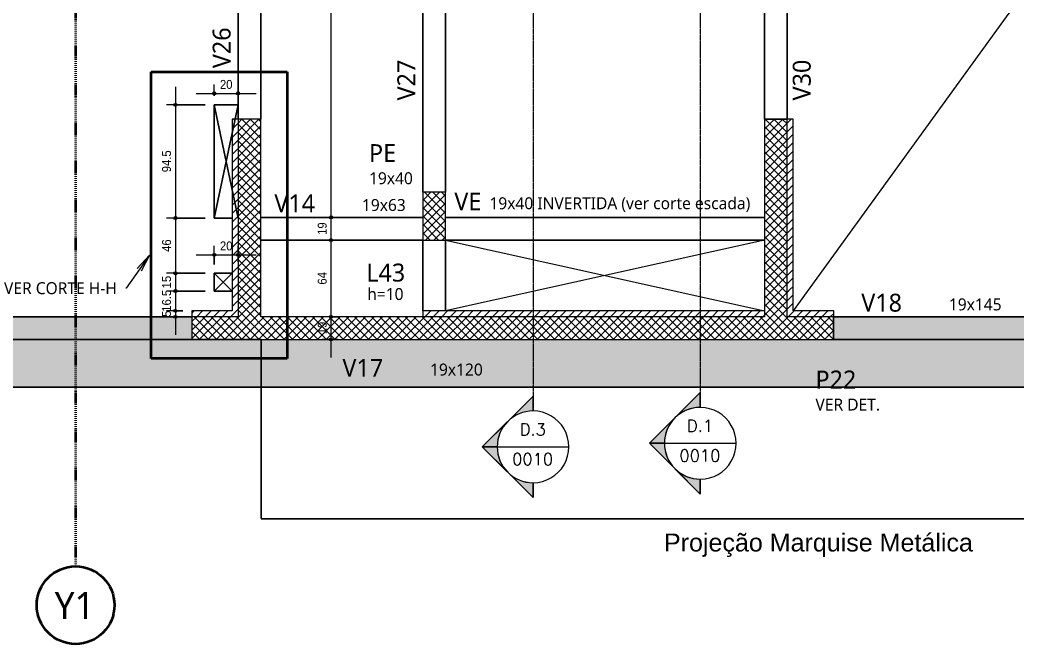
# Model space of a CAD drawing. Extents: x -1981 to 38708, y -3196 to 88064.
# Drawn here: x -705 to 129, y -1171 to -649 of the extents above; entities that cross this region are included whole.
import ezdxf

# ---------------------------------------------------------------- set-up
doc = ezdxf.new("R2010")
doc.units = 0
for name, pattern in [('Centro de 6 mm', [1.32, 0.6, -0.24, 0.24, -0.24]), ('Dash dot', [1.5875, 0.635, -0.47625, 0, -0.47625]), ('Hidden', [0.714375, 0.47625, -0.238125])]:
    doc.linetypes.add(name, pattern=pattern)
for name, color, linetype, lineweight in [('A-ANNO-DIMS', 7, 'Continuous', 9), ('A-ANNO-DIMS-50', 7, 'Continuous', 9), ('A-DETL', 7, 'Hidden', 18), ('A-DETL-GENF', 7, 'Continuous', 18), ('A-DETL-THIN', 7, 'Continuous', 25), ('A-FLOR', 7, 'Continuous', 25), ('A-FLOR-IDEN', 7, 'Continuous', 9), ('G-ANNO-SYMB', 7, 'Continuous', 9), ('G-ANNO-TEXT', 7, 'Continuous', 9), ('S-BEAM', 7, 'Continuous', 25), ('S-BEAM-IDEN', 7, 'Continuous', 9), ('S-COLS', 7, 'Continuous', 25), ('S-COLS-IDEN', 7, 'Continuous', 9), ('S-GRID', 7, 'Continuous', 9), ('S-GRID-IDEN', 7, 'Continuous', 9)]:
    doc.layers.add(name, color=color, linetype=linetype, lineweight=lineweight)
doc.styles.add('Arial', font='arial.ttf', dxfattribs={"height": 15})
doc.styles.add('Arial_1', font='arial.ttf', dxfattribs={"width": 0.9, "height": 7.5})
doc.styles.add('Gadugi', font='gadugi.ttf', dxfattribs={"height": 0.2})
doc.styles.add('Gadugi_1', font='gadugi.ttf', dxfattribs={"height": 15})
doc.styles.add('Gadugi_2', font='gadugi.ttf', dxfattribs={"height": 10})
doc.styles.add('Gadugi_5', font='gadugi.ttf', dxfattribs={"height": 22.5})
doc.styles.add('RomanD', font='romand__.ttf', dxfattribs={"height": 10})
doc.dimstyles.new('PED_1_5mm_ESQ', dxfattribs={"dimscale": 30.48, "dimtxt": 7.651945, "dimasz": 0.328084, "dimexe": 0.246063, "dimexo": 0.246063, "dimgap": 0.049213, "dimtad": 1, "dimdec": 1, "dimrnd": 0.5, "dimdsep": 46, "dimtxsty": 'Arial_1', "dimblk1": 'DOTSMALL', "dimblk2": 'DOTSMALL', "dimsah": 1, "dimcen": 0.09, "dimdle": 0.492126, "dimazin": 0, "dimtfac": 1, "dimtdec": 4, "dimtix": 1, "dimtmove": 0, "dimatfit": 3, "dimfxl": 1, "dimtvp": 1, "dimtolj": 1, "dimtzin": 0, "dimarcsym": 2})
doc.dimstyles.new('PED_1_5mm_ESQ_3', dxfattribs={"dimscale": 30.48, "dimtxt": 7.651945, "dimasz": 0.328084, "dimexe": 0.246063, "dimexo": 0.246063, "dimgap": 0.049213, "dimtad": 1, "dimdec": 1, "dimrnd": 0.5, "dimdsep": 46, "dimtxsty": 'Arial_1', "dimblk1": 'DOTSMALL', "dimblk2": 'DOTSMALL', "dimsah": 1, "dimcen": 0.09, "dimdle": 0.492126, "dimazin": 0, "dimtfac": 1, "dimtdec": 4, "dimtix": 1, "dimtmove": 0, "dimatfit": 3, "dimfxl": 1, "dimtvp": 1, "dimtolj": 1, "dimtzin": 0, "dimarcsym": 2})
pattern_1 = [(45, (0, 0), (-3.535534, 3.535534), [])]
pattern_2 = [(45, (0, 0), (-3.535534, 3.535534), []), (135, (0, 0), (-3.535534, -3.535534), [])]

# ---------------------------------------------------------------- blocks, each defined once
blk = doc.blocks.new('PED_TAG_PILAR_R04 - PILAR VER DET_-2523782-PL D 001 - FORMA DO 1º PAVIMENTO')
at = {"layer": 'S-COLS-IDEN', "insert": (0.115, -0.633), "char_height": 0.2, "width": 1.37089, "attachment_point": 1, "style": 'Gadugi'}
blk.add_mtext('VER DET.', dxfattribs=at)
blk = doc.blocks.new('Corte - M_Cabeça do corte - Preenchida-2060824-PL D 001 - FORMA DO 1º PAVIMENTO')
at = {"layer": 'G-ANNO-SYMB'}
h = blk.add_hatch(color=256, dxfattribs=at)
edge = h.paths.add_edge_path(flags=0)
edge.add_line((-0.6, 0.849), (-0.6, 0.6))
edge.add_arc((-0.6, 0), 0.6, 90, 135)
edge.add_line((-1.024, 0.424), (-0.6, 0.849))
h = blk.add_hatch(color=256, dxfattribs=at)
edge = h.paths.add_edge_path(flags=0)
edge.add_line((-0.6, 0.849), (-0.176, 0.424))
edge.add_arc((-0.6, 0), 0.6, 45, 90)
edge.add_line((-0.6, 0.6), (-0.6, 0.849))
h = blk.add_hatch(color=256, dxfattribs=at)
edge = h.paths.add_edge_path(flags=0)
edge.add_line((-1.449, 0), (-1.024, 0.424))
edge.add_arc((-0.6, 0), 0.6, 135, 180)
edge.add_line((-1.2, 0), (-1.449, 0))
h = blk.add_hatch(color=256, dxfattribs=at)
edge = h.paths.add_edge_path(flags=0)
edge.add_line((0.249, 0), (0, 0))
edge.add_arc((-0.6, 0), 0.6, 360, 405)
edge.add_line((-0.176, 0.424), (0.249, 0))
for p, q in [((-0.6, 0.849), (-1.449, 0)), ((-0.6, 0.849), (-1.024, 0.424)), ((-0.6, 0.849), (0.249, 0)), ((-0.6, 0.6), (-0.6, 0.849)), ((-0.6, 0.849), (-0.6, 0.6)), ((-0.176, 0.424), (-0.6, 0.849)), ((-1.024, 0.424), (-1.449, 0)), ((0.249, 0), (-0.176, 0.424)), ((-1.449, 0), (-1.2, 0)), ((0, 0), (0.249, 0)), ((-1.2, 0), (-1.449, 0)), ((0, 0), (0.249, 0))]:
    blk.add_line(p, q, dxfattribs=at)
for start, end in [(360, 180), (90, 135), (45, 90), (135, 180), (360, 45), (180, 360)]:
    blk.add_arc((-0.6, 0), 0.6, start, end, dxfattribs=at)
blk = doc.blocks.new('Eixo - Y1-2173029-PL D 001 - FORMA DO 1º PAVIMENTO')
at = {"layer": 'S-GRID-IDEN', "color": 6, "lineweight": 35, "true_color": 0xff00ff}
blk.add_circle((0, 0), 0.65, dxfattribs=at)
blk = doc.blocks.new('DIMBLOCK221-PL D 001 - FORMA DO 1º PAVIMENTO')
at = {"layer": 'A-ANNO-DIMS-50', "transparency": 16777216}
h = blk.add_hatch(color=256, dxfattribs=at)
edge = h.paths.add_edge_path(flags=0)
edge.add_arc((-445.01, -896.95), 1.25, 0, 360)
h = blk.add_hatch(color=256, dxfattribs=at)
edge = h.paths.add_edge_path(flags=0)
edge.add_arc((-445.01, -915.95), 1.25, 0, 360)
for p, q in [((-439.28, -896.95), (-452.51, -896.95)), ((-445.01, -930.95), (-445.01, -896.95)), ((-445.01, -896.95), (-439.28, -896.95)), ((-439.28, -915.95), (-452.51, -915.95)), ((-445.01, -915.95), (-439.28, -915.95))]:
    blk.add_line(p, q, dxfattribs=at)
for centre in [(-445.01, -896.95), (-445.01, -915.95)]:
    blk.add_circle(centre, 1.25, dxfattribs=at)
at = {"layer": 'A-ANNO-DIMS-50', "color": 0, "transparency": 16777216, "insert": (-456.24, -911.63), "char_height": 7.5, "width": 12.4315, "attachment_point": 1, "rotation": 90, "line_spacing_factor": 0.941778, "style": 'Arial_1'}
blk.add_mtext('19', dxfattribs=at)
blk = doc.blocks.new('_DotSmall')
at = {"color": 0, "linetype": 'ByBlock', "const_width": 0.5}
blk.add_lwpolyline([(-0.0625, 0, 1), (0.0625, 0, 1)], format="xyb", close=True, dxfattribs=at)
blk = doc.blocks.new('DIMBLOCK222-PL D 001 - FORMA DO 1º PAVIMENTO')
at = {"layer": 'A-ANNO-DIMS-50', "transparency": 16777216}
h = blk.add_hatch(color=256, dxfattribs=at)
edge = h.paths.add_edge_path(flags=0)
edge.add_arc((-445.01, -832.81), 1.25, 0, 360)
h = blk.add_hatch(color=256, dxfattribs=at)
edge = h.paths.add_edge_path(flags=0)
edge.add_arc((-445.01, -896.95), 1.25, 0, 360)
for p, q in [((-439.28, -832.81), (-452.51, -832.81)), ((-445.01, -896.95), (-445.01, -832.81)), ((-445.01, -832.81), (-439.28, -832.81)), ((-439.28, -896.95), (-452.51, -896.95)), ((-445.01, -896.95), (-439.28, -896.95))]:
    blk.add_line(p, q, dxfattribs=at)
for centre in [(-445.01, -832.81), (-445.01, -896.95)]:
    blk.add_circle(centre, 1.25, dxfattribs=at)
at = {"layer": 'A-ANNO-DIMS-50', "color": 0, "transparency": 16777216, "insert": (-456.24, -870.06), "char_height": 7.5, "width": 12.4315, "attachment_point": 1, "rotation": 90, "line_spacing_factor": 0.941778, "style": 'Arial_1'}
blk.add_mtext('64', dxfattribs=at)
blk = doc.blocks.new('DIMBLOCK223-PL D 001 - FORMA DO 1º PAVIMENTO')
at = {"layer": 'A-ANNO-DIMS-50', "transparency": 16777216}
h = blk.add_hatch(color=256, dxfattribs=at)
edge = h.paths.add_edge_path(flags=0)
edge.add_arc((-445.01, -813.81), 1.25, 0, 360)
h = blk.add_hatch(color=256, dxfattribs=at)
edge = h.paths.add_edge_path(flags=0)
edge.add_arc((-445.01, -832.81), 1.25, 0, 360)
for p, q in [((-439.28, -813.81), (-452.51, -813.81)), ((-445.01, -832.81), (-445.01, -813.81)), ((-445.01, -813.81), (-439.28, -813.81)), ((-439.28, -832.81), (-452.51, -832.81)), ((-445.01, -832.81), (-439.28, -832.81))]:
    blk.add_line(p, q, dxfattribs=at)
for centre in [(-445.01, -813.81), (-445.01, -832.81)]:
    blk.add_circle(centre, 1.25, dxfattribs=at)
at = {"layer": 'A-ANNO-DIMS-50', "color": 0, "transparency": 16777216, "insert": (-456.24, -828.49), "char_height": 7.5, "width": 12.4315, "attachment_point": 1, "rotation": 90, "line_spacing_factor": 0.941778, "style": 'Arial_1'}
blk.add_mtext('19', dxfattribs=at)
blk = doc.blocks.new('DIMBLOCK224-PL D 001 - FORMA DO 1º PAVIMENTO')
at = {"layer": 'A-ANNO-DIMS-50', "transparency": 16777216}
h = blk.add_hatch(color=256, dxfattribs=at)
edge = h.paths.add_edge_path(flags=0)
edge.add_arc((-445.01, -265.88), 1.25, 0, 360)
h = blk.add_hatch(color=256, dxfattribs=at)
edge = h.paths.add_edge_path(flags=0)
edge.add_arc((-445.01, -813.81), 1.25, 0, 360)
for p, q in [((-439.28, -265.88), (-452.51, -265.88)), ((-445.01, -813.81), (-445.01, -265.88)), ((-445.01, -265.88), (-439.28, -265.88)), ((-439.28, -813.81), (-452.51, -813.81)), ((-445.01, -813.81), (-439.28, -813.81))]:
    blk.add_line(p, q, dxfattribs=at)
for centre in [(-445.01, -265.88), (-445.01, -813.81)]:
    blk.add_circle(centre, 1.25, dxfattribs=at)
at = {"layer": 'A-ANNO-DIMS-50', "color": 0, "transparency": 16777216, "insert": (-456.24, -547.62), "char_height": 7.5, "width": 18.6472, "attachment_point": 1, "rotation": 90, "line_spacing_factor": 0.941778, "style": 'Arial_1'}
blk.add_mtext('548', dxfattribs=at)
blk = doc.blocks.new('DIMBLOCK347-PL D 001 - FORMA DO 1º PAVIMENTO')
at = {"layer": 'A-ANNO-DIMS-50', "transparency": 16777216}
h = blk.add_hatch(color=256, dxfattribs=at)
edge = h.paths.add_edge_path(flags=0)
edge.add_arc((-575.3, -719.7), 1.25, 0, 360)
h = blk.add_hatch(color=256, dxfattribs=at)
edge = h.paths.add_edge_path(flags=0)
edge.add_arc((-575.3, -814.38), 1.25, 0, 360)
for p, q in [((-575.3, -704.7), (-575.3, -814.38)), ((-550.36, -719.7), (-582.8, -719.7)), ((-575.3, -719.7), (-550.36, -719.7)), ((-550.36, -814.38), (-582.8, -814.38)), ((-575.3, -814.38), (-550.36, -814.38))]:
    blk.add_line(p, q, dxfattribs=at)
for centre in [(-575.3, -719.7), (-575.3, -814.38)]:
    blk.add_circle(centre, 1.25, dxfattribs=at)
at = {"layer": 'A-ANNO-DIMS-50', "color": 0, "transparency": 16777216, "insert": (-586.53, -776.1), "char_height": 7.5, "width": 21.7551, "attachment_point": 1, "rotation": 90, "line_spacing_factor": 0.941778, "style": 'Arial_1'}
blk.add_mtext('94.5', dxfattribs=at)
blk = doc.blocks.new('DIMBLOCK348-PL D 001 - FORMA DO 1º PAVIMENTO')
at = {"layer": 'A-ANNO-DIMS-50', "transparency": 16777216}
h = blk.add_hatch(color=256, dxfattribs=at)
edge = h.paths.add_edge_path(flags=0)
edge.add_arc((-575.3, -814.38), 1.25, 0, 360)
h = blk.add_hatch(color=256, dxfattribs=at)
edge = h.paths.add_edge_path(flags=0)
edge.add_arc((-575.3, -860.61), 1.25, 0, 360)
for p, q in [((-550.36, -814.38), (-582.8, -814.38)), ((-575.3, -814.38), (-575.3, -860.61)), ((-575.3, -814.38), (-550.36, -814.38)), ((-550.36, -860.61), (-582.8, -860.61)), ((-575.3, -860.61), (-550.36, -860.61))]:
    blk.add_line(p, q, dxfattribs=at)
for centre in [(-575.3, -814.38), (-575.3, -860.61)]:
    blk.add_circle(centre, 1.25, dxfattribs=at)
at = {"layer": 'A-ANNO-DIMS-50', "color": 0, "transparency": 16777216, "insert": (-586.53, -842.68), "char_height": 7.5, "width": 12.4315, "attachment_point": 1, "rotation": 90, "line_spacing_factor": 0.941778, "style": 'Arial_1'}
blk.add_mtext('46', dxfattribs=at)
blk = doc.blocks.new('DIMBLOCK349-PL D 001 - FORMA DO 1º PAVIMENTO')
at = {"layer": 'A-ANNO-DIMS-50', "transparency": 16777216}
h = blk.add_hatch(color=256, dxfattribs=at)
edge = h.paths.add_edge_path(flags=0)
edge.add_arc((-575.3, -860.61), 1.25, 0, 360)
h = blk.add_hatch(color=256, dxfattribs=at)
edge = h.paths.add_edge_path(flags=0)
edge.add_arc((-575.3, -875.44), 1.25, 0, 360)
for p, q in [((-550.36, -860.61), (-582.8, -860.61)), ((-575.3, -860.61), (-575.3, -875.44)), ((-575.3, -860.61), (-550.36, -860.61)), ((-550.36, -875.44), (-582.8, -875.44)), ((-575.3, -875.44), (-550.36, -875.44))]:
    blk.add_line(p, q, dxfattribs=at)
for centre in [(-575.3, -860.61), (-575.3, -875.44)]:
    blk.add_circle(centre, 1.25, dxfattribs=at)
at = {"layer": 'A-ANNO-DIMS-50', "color": 0, "transparency": 16777216, "insert": (-586.53, -873.2), "char_height": 7.5, "width": 12.4315, "attachment_point": 1, "rotation": 90, "line_spacing_factor": 0.941778, "style": 'Arial_1'}
blk.add_mtext('15', dxfattribs=at)
blk = doc.blocks.new('DIMBLOCK350-PL D 001 - FORMA DO 1º PAVIMENTO')
at = {"layer": 'A-ANNO-DIMS-50', "transparency": 16777216}
h = blk.add_hatch(color=256, dxfattribs=at)
edge = h.paths.add_edge_path(flags=0)
edge.add_arc((-575.3, -875.44), 1.25, 0, 360)
h = blk.add_hatch(color=256, dxfattribs=at)
edge = h.paths.add_edge_path(flags=0)
edge.add_arc((-575.3, -891.95), 1.25, 0, 360)
for p, q in [((-550.36, -875.44), (-582.8, -875.44)), ((-575.3, -875.44), (-575.3, -891.95)), ((-575.3, -875.44), (-550.36, -875.44)), ((-569.09, -891.95), (-582.8, -891.95)), ((-575.3, -891.95), (-569.09, -891.95))]:
    blk.add_line(p, q, dxfattribs=at)
for centre in [(-575.3, -875.44), (-575.3, -891.95)]:
    blk.add_circle(centre, 1.25, dxfattribs=at)
at = {"layer": 'A-ANNO-DIMS-50', "color": 0, "transparency": 16777216, "insert": (-586.53, -892.76), "char_height": 7.5, "width": 21.7551, "attachment_point": 1, "rotation": 90, "line_spacing_factor": 0.941778, "style": 'Arial_1'}
blk.add_mtext('16.5', dxfattribs=at)
blk = doc.blocks.new('DIMBLOCK351-PL D 001 - FORMA DO 1º PAVIMENTO')
at = {"layer": 'A-ANNO-DIMS-50', "transparency": 16777216}
h = blk.add_hatch(color=256, dxfattribs=at)
edge = h.paths.add_edge_path(flags=0)
edge.add_arc((-575.3, -891.95), 1.25, 0, 360)
h = blk.add_hatch(color=256, dxfattribs=at)
edge = h.paths.add_edge_path(flags=0)
edge.add_arc((-575.3, -896.95), 1.25, 0, 360)
for p, q in [((-569.09, -891.95), (-582.8, -891.95)), ((-575.3, -891.95), (-575.3, -911.95)), ((-575.3, -891.95), (-569.09, -891.95)), ((-569.09, -896.95), (-582.8, -896.95)), ((-575.3, -896.95), (-569.09, -896.95))]:
    blk.add_line(p, q, dxfattribs=at)
for centre in [(-575.3, -891.95), (-575.3, -896.95)]:
    blk.add_circle(centre, 1.25, dxfattribs=at)
at = {"layer": 'A-ANNO-DIMS-50', "color": 0, "transparency": 16777216, "insert": (-586.53, -897.04), "char_height": 7.5, "width": 6.2157, "attachment_point": 1, "rotation": 90, "line_spacing_factor": 0.941778, "style": 'Arial_1'}
blk.add_mtext('5', dxfattribs=at)
blk = doc.blocks.new('DIMBLOCK352-PL D 001 - FORMA DO 1º PAVIMENTO')
at = {"layer": 'A-ANNO-DIMS-50', "transparency": 16777216}
h = blk.add_hatch(color=256, dxfattribs=at)
edge = h.paths.add_edge_path(flags=0)
edge.add_arc((-542.86, -710.1), 1.25, 0, 360)
h = blk.add_hatch(color=256, dxfattribs=at)
edge = h.paths.add_edge_path(flags=0)
edge.add_arc((-522.86, -710.1), 1.25, 0, 360)
for p, q in [((-542.86, -712.2), (-542.86, -702.6)), ((-522.86, -715.83), (-522.86, -702.6)), ((-557.86, -710.1), (-507.86, -710.1)), ((-542.86, -710.1), (-542.86, -712.2)), ((-522.86, -710.1), (-522.86, -715.83))]:
    blk.add_line(p, q, dxfattribs=at)
for centre in [(-542.86, -710.1), (-522.86, -710.1)]:
    blk.add_circle(centre, 1.25, dxfattribs=at)
at = {"layer": 'A-ANNO-DIMS-50', "color": 0, "transparency": 16777216, "insert": (-538.04, -698.86), "char_height": 7.5, "width": 12.4315, "attachment_point": 1, "line_spacing_factor": 0.941778, "style": 'Arial_1'}
blk.add_mtext('20', dxfattribs=at)
blk = doc.blocks.new('DIMBLOCK353-PL D 001 - FORMA DO 1º PAVIMENTO')
at = {"layer": 'A-ANNO-DIMS-50', "transparency": 16777216}
h = blk.add_hatch(color=256, dxfattribs=at)
edge = h.paths.add_edge_path(flags=0)
edge.add_arc((-542.86, -845.16), 1.25, 0, 360)
h = blk.add_hatch(color=256, dxfattribs=at)
edge = h.paths.add_edge_path(flags=0)
edge.add_arc((-522.86, -845.16), 1.25, 0, 360)
for p, q in [((-542.86, -853.11), (-542.86, -837.66)), ((-522.86, -850.89), (-522.86, -837.66)), ((-557.86, -845.16), (-507.86, -845.16)), ((-542.86, -845.16), (-542.86, -853.11)), ((-522.86, -845.16), (-522.86, -850.89))]:
    blk.add_line(p, q, dxfattribs=at)
for centre in [(-542.86, -845.16), (-522.86, -845.16)]:
    blk.add_circle(centre, 1.25, dxfattribs=at)
at = {"layer": 'A-ANNO-DIMS-50', "color": 0, "transparency": 16777216, "insert": (-538.04, -833.93), "char_height": 7.5, "width": 12.4315, "attachment_point": 1, "line_spacing_factor": 0.941778, "style": 'Arial_1'}
blk.add_mtext('20', dxfattribs=at)

msp = doc.modelspace()

# ---------------------------------------------------------------- hatches: boundary and pattern name
at = {"layer": 'A-DETL-GENF', "true_color": 0x808080}
h = msp.add_hatch(dxfattribs=at)
h.set_pattern_fill('FP_1', color=8, style=0, pattern_type=2)
h.set_pattern_definition(pattern_1)
h.paths.add_polyline_path([(-561.59, -896.95), (-522.86, -896.95), (-522.86, -731.81), (-527.86, -731.81), (-527.86, -891.95), (-561.59, -891.95)], flags=0)
h.paths.add_polyline_path([(-503.86, -896.95), (-503.86, -896.95), (-503.86, -891.95)], flags=0)
at = {"layer": 'A-DETL-GENF', "true_color": 0x0000ff}
h = msp.add_hatch(dxfattribs=at)
h.set_pattern_fill('FP_2', color=5, style=0, pattern_type=2)
h.set_pattern_definition(pattern_2)
h.paths.add_polyline_path([(-82.35, -915.95), (-24.6, -915.95), (-24.6, -896.95), (-63.35, -896.95), (-63.35, -731.83), (-82.35, -731.83), (-82.35, -896.95), (-503.86, -896.95), (-503.86, -731.81), (-522.86, -731.81), (-522.86, -896.95), (-561.59, -896.95), (-561.59, -915.95), (-368.34, -915.95)], flags=0)
at = {"layer": 'A-DETL-GENF', "true_color": 0x808080}
h = msp.add_hatch(dxfattribs=at)
h.set_pattern_fill('FP_1', color=8, style=0, pattern_type=2)
h.set_pattern_definition(pattern_1)
h.paths.add_polyline_path([(-24.6, -915.95), (-24.35, -915.94), (-24.35, -891.95), (-58.35, -891.95), (-63.35, -858.6), (-63.35, -896.95), (-24.6, -896.95), (-24.6, -915.85)], flags=0)
h.paths.add_polyline_path([(-82.35, -896.95), (-82.36, -891.95), (-368.34, -891.95), (-368.34, -896.95), (-82.35, -896.95)], flags=0)
h.paths.add_polyline_path([(-58.35, -891.95), (-58.35, -731.81), (-82.35, -731.83), (-82.34, -731.83), (-63.35, -731.83), (-63.35, -858.59)], flags=0)
at = {"layer": 'A-DETL-GENF', "true_color": 0x0000ff}
h = msp.add_hatch(dxfattribs=at)
h.set_pattern_fill('FP_2', color=5, style=0, pattern_type=2)
h.set_pattern_definition(pattern_2)
h.paths.add_polyline_path([(-349.34, -832.81), (-349.34, -792.81), (-368.34, -792.81), (-368.34, -832.81), (-365.95, -832.81)], flags=0)
at = {"layer": 'S-BEAM', "true_color": 0xd9d9d9}
for points in [[(-1184.61, -915.95), (-561.59, -915.95), (-561.59, -896.95), (-1184.61, -896.95), (-1184.61, -904.35)], [(409.15, -915.95), (409.15, -897.95), (444.15, -897.95), (444.15, -896.95), (-24.35, -896.95), (-24.35, -915.95)], [(404.15, -955.95), (404.15, -916.95), (409.15, -916.95), (409.15, -915.95), (-1699.86, -915.95), (-1699.86, -955.95), (-741.36, -955.95)]]:
    msp.add_hatch(color=254, dxfattribs=at).paths.add_polyline_path(points, flags=0)
at = {"layer": 'S-COLS', "true_color": 0x808080}
msp.add_hatch(color=8, dxfattribs=at).paths.add_polyline_path([(-82.36, -891.95), (-82.35, -891.95), (-82.35, -891.95), (-365.95, -891.95)], flags=0)

# ---------------------------------------------------------------- linework, layer by layer
at = {"layer": 'A-DETL', "linetype": 'Continuous'}
for p, q in [((442.65, -200.88), (-58.35, -891.95)), ((-522.86, -731.81), (-527.86, -731.81)), ((-527.86, -731.81), (-527.86, -891.95)), ((-503.86, -731.81), (-522.86, -731.81)), ((-522.86, -731.81), (-522.86, -896.95)), ((-503.86, -896.95), (-503.86, -731.81)), ((-58.35, -731.81), (-82.35, -731.81)), ((-63.35, -731.83), (-82.35, -731.83)), ((-82.35, -731.83), (-82.35, -896.95)), ((-63.35, -896.95), (-63.35, -731.83)), ((-58.35, -891.95), (-58.35, -731.81)), ((-349.34, -792.81), (-368.34, -792.81)), ((-368.34, -792.81), (-368.34, -832.81)), ((-349.34, -832.81), (-349.34, -792.81)), ((-368.34, -832.81), (-349.34, -832.81)), ((-349.34, -832.81), (-82.35, -891.95)), ((-82.35, -832.81), (-349.34, -891.95)), ((-527.86, -891.95), (-561.59, -891.95)), ((-561.59, -891.95), (-561.59, -896.95)), ((-82.35, -891.95), (-368.34, -891.95)), ((-368.34, -891.95), (-368.34, -896.95)), ((-24.35, -891.95), (-58.35, -891.95)), ((-24.35, -915.95), (-24.35, -891.95)), ((-522.86, -896.95), (-561.59, -896.95)), ((-561.59, -896.95), (-561.59, -915.95)), ((-82.35, -896.95), (-503.86, -896.95)), ((-24.6, -896.95), (-63.35, -896.95)), ((-24.6, -915.95), (-24.6, -896.95)), ((-561.59, -915.95), (-24.6, -915.95)), ((-24.6, -915.95), (-24.35, -915.95))]:
    msp.add_line(p, q, dxfattribs=at)
at = {"layer": 'A-DETL', "color": 1, "lineweight": 35, "true_color": 0xff0000}
for p, q in [((-595.7, -691.96), (-481.7, -691.96)), ((-595.7, -931.96), (-595.7, -691.96)), ((-481.7, -691.96), (-481.7, -931.96)), ((-481.7, -931.96), (-595.7, -931.96))]:
    msp.add_line(p, q, dxfattribs=at)
at = {"layer": 'A-DETL-THIN'}
for p, q in [((-542.86, -719.7), (-522.86, -814.39)), ((-542.86, -814.38), (-522.86, -719.7)), ((-542.86, -875.44), (-527.86, -860.43)), ((-542.86, -860.61), (-527.86, -875.62)), ((-561.59, -915.95), (-503.59, -915.95))]:
    msp.add_line(p, q, dxfattribs=at)
at = {"layer": 'A-DETL-THIN', "linetype": 'Hidden'}
for p, q in [((-503.59, -915.95), (-503.59, -1065.95)), ((-503.59, -1065.95), (409.41, -1065.95))]:
    msp.add_line(p, q, dxfattribs=at)
at = {"layer": 'A-FLOR'}
for p, q in [((-522.86, -719.7), (-542.86, -719.7)), ((-542.86, -719.7), (-542.86, -814.38)), ((-542.86, -814.38), (-527.86, -814.38)), ((-527.86, -860.61), (-542.86, -860.61)), ((-542.86, -860.61), (-542.86, -875.44)), ((-542.86, -875.44), (-527.86, -875.44))]:
    msp.add_line(p, q, dxfattribs=at)
at = {"layer": 'G-ANNO-SYMB', "linetype": 'Centro de 6 mm'}
for p, q in [((-276.03, -151.7), (-276.03, -975.76)), ((-136.03, -151.7), (-136.03, -972.79))]:
    msp.add_line(p, q, dxfattribs=at)
at = {"layer": 'G-ANNO-SYMB'}
for p, q in [((-306.03, -1005.76), (-246.03, -1005.76)), ((-166.03, -1002.79), (-106.03, -1002.79))]:
    msp.add_line(p, q, dxfattribs=at)
at = {"layer": 'G-ANNO-TEXT'}
for p, q in [((-597, -845.38), (-616.58, -873.04)), ((-597, -845.38), (-607.28, -856.48)), ((-597, -845.38), (-604.05, -858.76)), ((-616.58, -873.04), (-616.92, -873.04))]:
    msp.add_line(p, q, dxfattribs=at)
at = {"layer": 'S-BEAM'}
for p, q in [((-349.34, -792.81), (-349.34, -181.88)), ((-368.34, -792.81), (-368.34, -265.88)), ((-522.86, -731.81), (-522.86, -421.88)), ((-503.86, -731.81), (-503.86, -421.88)), ((-82.35, -731.81), (-82.35, -455.88)), ((-63.35, -731.81), (-63.35, -455.88)), ((-503.86, -813.81), (-368.34, -813.81)), ((-349.34, -813.81), (-82.35, -813.81)), ((-503.86, -832.81), (-368.34, -832.81)), ((-368.34, -891.95), (-368.34, -832.81)), ((-349.34, -891.95), (-349.34, -832.81)), ((-349.34, -832.81), (-82.35, -832.81)), ((-1184.61, -896.95), (-561.59, -896.95)), ((444.15, -896.95), (-24.35, -896.95)), ((-1184.61, -915.95), (-561.59, -915.95)), ((409.15, -915.95), (-24.35, -915.95)), ((-1699.86, -955.95), (404.15, -955.95))]:
    msp.add_line(p, q, dxfattribs=at)
at = {"layer": 'S-GRID', "color": 6, "linetype": 'Dash dot', "lineweight": 35, "true_color": 0xff00ff}
msp.add_line((-658.86, 1107.38), (-658.86, -1105.7), dxfattribs=at)

# ---------------------------------------------------------------- block references
at = {"layer": 'G-ANNO-SYMB', "xscale": 49.99999999999998, "yscale": 49.99999999999998, "zscale": 49.99999999999998, "rotation": 89.99999999999947}
for p in [(-276.03, -975.76), (-136.03, -972.79)]:
    msp.add_blockref('Corte - M_Cabeça do corte - Preenchida-2060824-PL D 001 - FORMA DO 1º PAVIMENTO', p, dxfattribs=at)
at = {"layer": 'S-COLS-IDEN', "xscale": 49.99999999999998, "yscale": 49.99999999999998, "zscale": 49.99999999999998}
msp.add_blockref('PED_TAG_PILAR_R04 - PILAR VER DET_-2523782-PL D 001 - FORMA DO 1º PAVIMENTO', (-45.37, -933.72), dxfattribs=at)
at = {"layer": 'S-GRID-IDEN', "color": 6, "true_color": 0xff00ff, "xscale": 49.99999999999998, "yscale": 49.99999999999998, "zscale": 49.99999999999998, "rotation": 180}
msp.add_blockref('Eixo - Y1-2173029-PL D 001 - FORMA DO 1º PAVIMENTO', (-658.86, -1138.2), dxfattribs=at)

# ---------------------------------------------------------------- texts
at = {"layer": 'A-FLOR-IDEN', "attachment_point": 1}
for s, insert, char_height, width, style in [('L43', (-415.6, -852.49), 15, 40.0844, 'Gadugi_1'), ('h=10', (-414.82, -872.97), 10, 39.6835, 'Gadugi_2')]:
    msp.add_mtext(s, dxfattribs=dict(at, insert=insert, char_height=char_height, width=width, style=style))
at = {"layer": 'G-ANNO-SYMB', "char_height": 10, "attachment_point": 1, "style": 'RomanD'}
for s, insert, width in [('D.1', (-147.19, -983.16), 29.6624), ('D.3', (-287.19, -986.14), 29.6624), ('0010', (-153.49, -1008.11), 44.8945), ('0010', (-293.49, -1011.08), 44.8945)]:
    msp.add_mtext(s, dxfattribs=dict(at, insert=insert, width=width))
at = {"layer": 'G-ANNO-TEXT', "attachment_point": 1}
for s, insert, char_height, width, style in [('VE ', (-341.86, -793.04), 15, 36.0759, 'Gadugi_1'), ('19x40 INVERTIDA (ver corte escada)', (-312.53, -797.01), 10, 272.5738, 'Gadugi_2'), ('VER CORTE H-H', (-718.78, -868.04), 10, 123.4599, 'Gadugi_2')]:
    msp.add_mtext(s, dxfattribs=dict(at, insert=insert, char_height=char_height, width=width, style=style))
at = {"layer": 'G-ANNO-TEXT', "color": 1, "true_color": 0xff0000, "insert": (-166.41, -1078.27), "char_height": 15, "width": 318.2699, "attachment_point": 1, "style": 'Arial'}
msp.add_mtext('Projeção Marquise Metálica', dxfattribs=at)
at = {"layer": 'S-BEAM-IDEN', "char_height": 15, "width": 44.0928, "attachment_point": 1, "rotation": 90, "style": 'Gadugi_1'}
for s, insert in [('V26', (-544.14, -689.01)), ('V27', (-389.61, -716)), ('V30', (-58.62, -716))]:
    msp.add_mtext(s, dxfattribs=dict(at, insert=insert))
at = {"layer": 'S-BEAM-IDEN', "attachment_point": 1}
for s, insert, char_height, width, style in [('V14', (-492.53, -794.54), 15, 44.0928, 'Gadugi_1'), ('19x63', (-419.24, -798.48), 10, 44.8945, 'Gadugi_2'), ('V18', (-1.27, -877.68), 15, 44.0928, 'Gadugi_1'), ('19x145', (72.03, -881.61), 10, 54.1139, 'Gadugi_2'), ('V17', (-435.52, -932.18), 15, 44.0928, 'Gadugi_1'), ('19x120', (-362.22, -936.11), 10, 54.1139, 'Gadugi_2')]:
    msp.add_mtext(s, dxfattribs=dict(at, insert=insert, char_height=char_height, width=width, style=style))
at = {"layer": 'S-COLS-IDEN', "attachment_point": 1}
for s, insert, char_height, width, style in [('PE', (-413.29, -752.59), 15, 27.2574, 'Gadugi_1'), ('19x40', (-413.29, -776.08), 10, 44.8945, 'Gadugi_2'), ('P22', (-39.62, -941.96), 15, 42.4894, 'Gadugi_1')]:
    msp.add_mtext(s, dxfattribs=dict(at, insert=insert, char_height=char_height, width=width, style=style))
at = {"layer": 'S-GRID-IDEN', "color": 6, "true_color": 0xff00ff, "insert": (-676.38, -1127.16), "char_height": 22.5, "width": 42.0886, "attachment_point": 1, "style": 'Gadugi_5'}
msp.add_mtext('Y1', dxfattribs=at)

# ---------------------------------------------------------------- dimensions: what is measured, and where the dimension line sits
at = {"layer": 'A-ANNO-DIMS'}
for base, p1, p2, dimstyle, override, picture, middle in [((-445.01, -265.88), (-446.78, -813.81), (-446.78, -265.88), 'PED_1_5mm_ESQ', {"dimpost": '<>', "dimfxl": 547.931408}, 'DIMBLOCK224-PL D 001 - FORMA DO 1º PAVIMENTO', (-450.34, -539.85)), ((-575.3, -814.38), (-542.86, -719.7), (-542.86, -814.38), 'PED_1_5mm_ESQ_3', {"dimpost": '<>', "dimfxl": 94.681068}, 'DIMBLOCK347-PL D 001 - FORMA DO 1º PAVIMENTO', (-580.63, -767.04)), ((-575.3, -860.61), (-542.86, -814.38), (-542.86, -860.61), 'PED_1_5mm_ESQ_3', {"dimpost": '<>', "dimfxl": 46.233462}, 'DIMBLOCK348-PL D 001 - FORMA DO 1º PAVIMENTO', (-580.63, -837.5)), ((-445.01, -813.81), (-446.78, -832.81), (-446.78, -813.81), 'PED_1_5mm_ESQ', {"dimpost": '<>', "dimfxl": 19}, 'DIMBLOCK223-PL D 001 - FORMA DO 1º PAVIMENTO', (-450.34, -823.31)), ((-445.01, -832.81), (-446.78, -896.95), (-446.78, -832.81), 'PED_1_5mm_ESQ', {"dimpost": '<>', "dimfxl": 64.137352}, 'DIMBLOCK222-PL D 001 - FORMA DO 1º PAVIMENTO', (-450.34, -864.88)), ((-575.3, -875.44), (-542.86, -860.61), (-542.86, -875.44), 'PED_1_5mm_ESQ_3', {"dimpost": '<>', "dimfxl": 14.821657}, 'DIMBLOCK349-PL D 001 - FORMA DO 1º PAVIMENTO', (-580.63, -868.02)), ((-575.3, -891.95), (-542.86, -875.44), (-561.59, -891.95), 'PED_1_5mm_ESQ_3', {"dimpost": '<>', "dimfxl": 24.969137}, 'DIMBLOCK350-PL D 001 - FORMA DO 1º PAVIMENTO', (-580.63, -883.69)), ((-575.3, -896.95), (-561.59, -891.95), (-561.59, -896.95), 'PED_1_5mm_ESQ_3', {"dimpost": '<>', "dimfxl": 5.00002}, 'DIMBLOCK351-PL D 001 - FORMA DO 1º PAVIMENTO', (-580.61, -894.45)), ((-445.01, -896.95), (-446.78, -915.95), (-446.78, -896.95), 'PED_1_5mm_ESQ', {"dimpost": '<>', "dimfxl": 19}, 'DIMBLOCK221-PL D 001 - FORMA DO 1º PAVIMENTO', (-450.34, -906.45))]:
    dim = msp.add_linear_dim(base=base, p1=p1, p2=p2, angle=90, dimstyle=dimstyle, override=override, dxfattribs=at)
    dim.commit()
    dim.dimension.update_dxf_attribs({"geometry": picture, "text_midpoint": middle})
for base, p1, p2, override, picture, middle in [((-522.86, -710.1), (-542.86, -719.7), (-522.86, -708.33), {"dimpost": '<>', "dimfxl": 23.003827}, 'DIMBLOCK352-PL D 001 - FORMA DO 1º PAVIMENTO', (-532.86, -704.77)), ((-522.86, -845.16), (-542.86, -860.61), (-522.86, -843.39), {"dimpost": '<>', "dimfxl": 26.391683}, 'DIMBLOCK353-PL D 001 - FORMA DO 1º PAVIMENTO', (-532.86, -839.83))]:
    dim = msp.add_linear_dim(base=base, p1=p1, p2=p2, dimstyle='PED_1_5mm_ESQ_3', override=override, dxfattribs=at)
    dim.commit()
    dim.dimension.update_dxf_attribs({"geometry": picture, "text_midpoint": middle})

doc.saveas('drawing.dxf')
